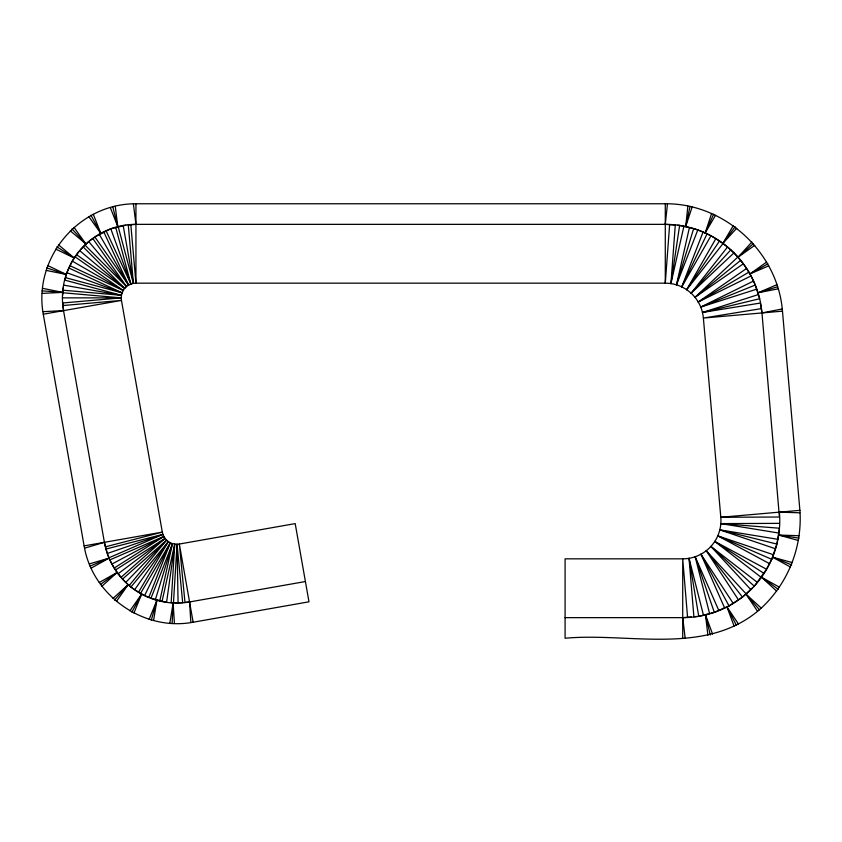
<?xml version="1.0" encoding="UTF-8"?>
<svg xmlns="http://www.w3.org/2000/svg" width="842" height="842" viewBox="0 0 842 842"><rect width="100%" height="100%" fill="white"/><g stroke="black" fill="none" stroke-linecap="round" stroke-linejoin="round"><path stroke-width="1.26" d="M799.9 510.357L720.805 517.272A38.227 38.227 0 0 1 682.715 558.835L565.087 558.835L565.087 638.236C629.184 632.395 705.343 656.065 759.442 609.766C787.407 584.927 802.573 547.668 799.9 510.357L782.471 311.14C777.861 252.116 724.488 203.206 665.285 203.764L135.941 203.764C78.748 203.511 33.091 257.926 43.268 314.213L84.116 545.9C92.283 595.578 143.666 631.553 193.134 622.227L308.982 601.809L295.195 523.608L179.346 544.037A14.703 14.703 0 0 1 162.317 532.112L121.459 300.415A14.703 14.703 0 0 1 135.941 283.165L135.941 203.764M172.105 623.543L173.136 602.988L169.831 623.175M162.053 601.367L174.747 544.121L171.168 602.64L182.672 602.619L177.052 544.258L173.473 602.788M669.632 224.667L665.285 283.165A38.227 38.227 0 0 1 703.375 318.065L720.805 517.272L779.418 517.02L761.968 312.94L760.358 303.036L702.46 312.466L758.326 294.584M683.883 226.372L670.937 283.586L675.284 225.088M62.645 295.31L63.318 287.659M667.453 203.996L665.285 224.351A97.051 97.051 0 0 1 761.968 312.94L782.05 309.003M692.103 207.069L685.704 226.519L687.861 206.164M174.747 544.121L166.569 602.356L151.002 598.178L172.494 543.616L159.801 600.862M670.937 283.586L679.631 225.414L677.463 225.256M153.581 620.512L156.886 600.325L149.171 619.28M777.071 542.879L779.271 529.418M685.704 226.519L690.03 206.395M697.723 230.171L676.463 284.838L689.409 227.624M70.107 265.756L123.206 290.511L72.275 261.104L66.855 272.724L64.866 280.144L121.459 295.31L63.097 290.206M151.307 620.144L156.886 600.325M155.296 599.862L172.494 543.616M676.463 284.838L693.661 228.592C720.868 237.044 743.865 257.705 754.79 284.059M715.542 215.268L705.196 232.939L711.595 213.489M761.126 577.317L714.774 541.427L766.409 569.171L771.714 559.309L774.903 549.9M710.848 235.96L681.746 286.89L703.007 232.224M140.593 593.294L170.347 542.774L148.855 597.325L145.645 596.062M133.92 613.071L141.635 594.126L129.9 610.882M705.196 232.939L713.669 214.173M681.746 286.89L707.069 233.802M170.347 542.774L144.571 595.641L135.625 590.368M755.011 585.211L765.831 570.244M131.794 612.197L141.635 594.126M722.973 243.633L686.662 289.701L715.774 238.77M736.739 228.214L722.91 243.306L733.256 225.645M138.604 592.126L168.358 541.606L131.068 586.842M686.662 289.701L719.552 240.938M73.012 260.062L78.885 251.663M116.417 601.441L128.152 584.685L112.986 598.409M168.358 541.606L134.625 589.779C122.079 580.78 112.481 568.034 107.281 553.489L162.895 534.344L106.124 549.026M722.91 243.306L735.14 226.751M733.835 253.021L691.114 293.205L727.425 247.148M129.289 585.379L166.579 540.132L122.669 578.991M114.523 600.114L128.152 584.685M691.114 293.205L730.845 249.842M754.748 245.338L738.055 257.178L751.874 242.086M125.721 582.443L166.579 540.132M80.527 249.706L88.684 241.549L126.489 286.606L85.063 245.169M743.191 263.904L694.997 297.331L737.718 257.147M752.474 587.821L742.465 597.083L706.249 550.731L738.392 599.746L729.025 605.893L715.426 611.871M101.935 586.2L117.101 572.476L99.261 582.485M121.143 577.254L165.053 538.406L115.596 569.908M738.055 257.178L753.485 243.559M694.997 297.331L740.707 260.315M118.08 573.802L165.053 538.406M100.387 584.495L117.101 572.476M768.746 265.851L749.927 273.924L766.62 262.072M89.736 240.812L94.988 237.139L128.594 285.133L103.829 232.034M96.03 236.402L110.797 228.782L125.732 225.246M750.832 276.05L698.228 301.994L746.422 268.556M739.413 599.083L741.444 597.746M114.365 567.961L163.811 536.459L110.039 559.835M698.228 301.994L748.906 272.134M91.21 568.118L109.05 558.12L89.431 563.898M749.927 273.924L767.883 263.851M111.881 564.077L163.811 536.459M756.6 289.195L700.733 307.067L753.337 281.133M109.123 557.72L162.895 534.344M778.113 288.859L758.021 292.784L776.829 284.722M90.083 566.108L109.05 558.12M700.733 307.067L755.263 285.038L759.652 298.742L702.46 312.466M758.021 292.784L777.692 286.722M84.768 548.11L104.397 542.322A73.517 73.517 0 0 0 189.566 601.956L305.404 581.538M105.545 546.795L162.317 532.112L84.116 545.9M699.913 616.018L714.311 612.366L695.166 556.751L709.585 613.565M43.268 314.213L121.459 300.415L63.097 305.53M761.263 308.635L703.375 318.065L782.471 311.14M62.866 292.763L121.237 297.868L62.866 302.973L63.539 310.635L104.397 542.322L106.997 552.373M691.356 616.933L682.715 617.649L565.087 617.649M697.523 616.428L693.882 616.723L689.03 558.309L703.449 615.123M42.226 293.395L62.624 292.374L42.605 288.322M43.142 311.656L63.539 310.635A73.517 73.517 0 0 1 135.941 224.351L133.404 204.08M778.682 533.028L720.826 523.608L779.439 523.356M62.424 297.868L121.237 297.868M799.826 512.789L779.397 512.147A97.051 97.051 0 0 1 682.715 617.649L685.135 637.952M798.384 540.48L778.682 535.07L799.111 535.712M674.158 225.003L665.285 224.351L135.941 224.351L128.279 225.014L133.394 283.386L118.227 226.793M42.1 290.837L62.624 292.374M720.826 523.608L779.46 528.218M778.682 535.07L799.037 538.143M719.815 529.86L776.882 544.079L775.314 548.7L719.815 529.86L777.661 539.28M63.539 285.101L121.459 295.31M46.226 270.408L66.255 274.45L47.847 265.588M679.631 225.414L692.598 228.35M65.529 277.671L122.122 292.837L69.023 268.072M790.491 567.076L772.609 557.183L792.311 562.603M46.742 267.893L66.255 274.45M769.409 563.593L717.773 535.849L773.282 554.689M66.855 272.724L122.122 292.837M772.609 557.183L791.669 564.94M717.773 535.849L771.714 559.309M55.782 249.116L74.18 257.978L58.54 244.854M776.587 591.063L761.515 577.254L779.397 587.148M56.888 246.811L74.18 257.978M714.774 541.427L764.104 573.465M76.685 254.81L124.679 288.417L83.253 246.98M75.212 256.905L123.206 290.511M761.515 577.254L778.229 589.274M750.685 589.474L710.901 546.437L757.253 582.317M70.286 230.845L85.937 243.97L74.012 227.393M79.622 250.611L124.679 288.417M710.901 546.437L754.264 586.169M757.432 611.124L746.023 594.168L761.084 607.977M71.938 228.887L85.937 243.97M706.249 550.731L746.044 593.778M746.023 594.168L759.442 609.766M88.863 216.72L100.777 233.297L93.315 214.289M92.883 238.602L126.489 286.606M734.098 626.132L726.993 606.966L738.402 623.922M724.562 607.85L700.954 554.204L733.098 603.219M99.188 234.192L128.594 285.133M90.936 215.226L100.777 233.297M700.954 554.204L729.025 605.893M726.993 606.966L736.382 625.28M106.155 230.95L130.91 284.049L115.743 227.456M695.166 556.751L718.773 610.408M110.334 207.606L117.796 226.624L115.259 206.353M707.901 635.247L705.491 614.944L712.595 634.11M110.797 228.782L130.91 284.049M112.723 206.669L117.796 226.624M705.491 614.944L710.322 634.952M123.174 225.467L133.394 283.386M193.134 622.227L179.346 544.037L184.966 602.398L189.566 601.956L190.839 622.375M689.03 558.309L698.734 616.323M130.836 224.793L135.941 283.165L665.285 283.165L665.285 203.764M687.567 617.249L682.715 558.835L682.715 638.236M173.136 602.988L174.41 623.406M177.052 544.258L178.083 603.061"/></g></svg>
